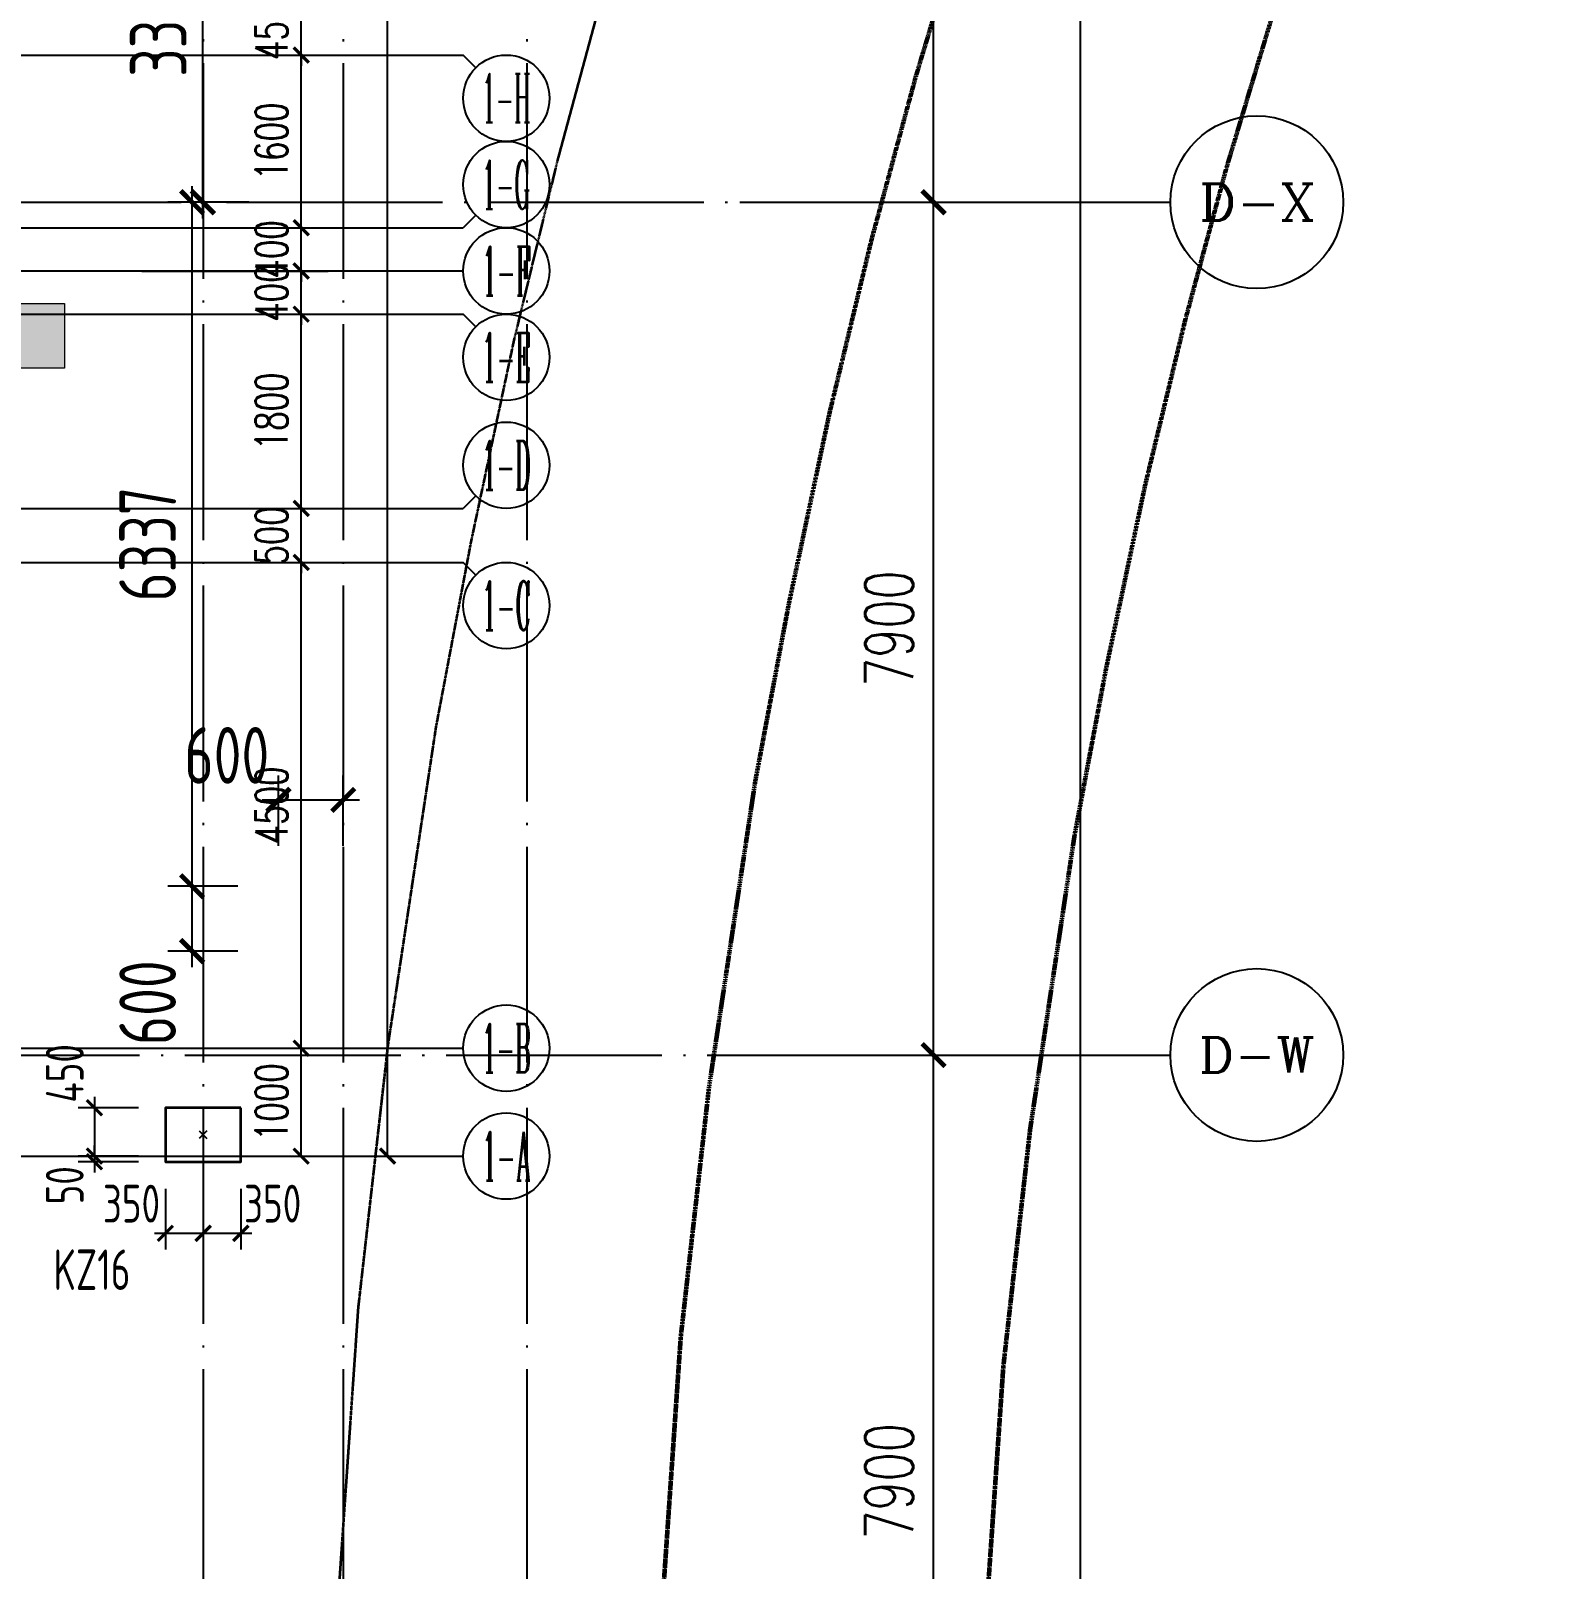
# Model space of a CAD drawing. Header units: millimetres. Extents: x 1089227 to 13101469, y 618865 to 10240562.
# Drawn here: x 1892839 to 1907056, y 4917148 to 4931400 of the extents above; entities that cross this region are included whole.
import ezdxf
from ezdxf.enums import TextEntityAlignment as Align

# ---------------------------------------------------------------- set-up
doc = ezdxf.new("R2010")
doc.units = ezdxf.units.MM
doc.header["$LTSCALE"] = 1000
doc.header["$PDMODE"] = 3
doc.header["$PDSIZE"] = 200
for name, pattern in [('A09-G-CTRL-用地红线+建筑退线_设计区$0$A02-G-MAIN-用地红线+退线_设计区$0$Redline1', [20, 10, -2, 2, -2, 2, -2]), ('A09-G-CTRL-用地红线+建筑退线_设计区$0$Controlline1', [12.8, 8, -1.6, 1.6, -1.6]), ('DOTE', [2.42, 2, -0.2, 0.02, -0.2])]:
    doc.linetypes.add(name, pattern=pattern)
doc.layers.get('0').update_dxf_attribs({"linetype": 'CONTINUOUS'})
doc.layers.get('Defpoints').update_dxf_attribs({"linetype": 'CONTINUOUS'})
for name, color, linetype, lineweight in [('A09-G-CTRL-用地红线+建筑退线_设计区$0$Z-REDL(用地红线)', 10, 'CONTINUOUS', 60), ('A09-G-CTRL-用地红线+建筑退线_设计区$0$Z-REDL-CTRL(建筑控制线)', 40, 'CONTINUOUS', 35), ('S-COLU', 30, 'CONTINUOUS', 0), ('S-WALL', 31, 'CONTINUOUS', 0)]:
    doc.layers.add(name, color=color, linetype=linetype, lineweight=lineweight)
for name, color, linetype in [('AXIS', 3, 'CONTINUOUS'), ('AXIS_TEXT', 7, 'CONTINUOUS'), ('C-H', 8, 'CONTINUOUS'), ('COLU_DIM', 3, 'CONTINUOUS'), ('COLU_NUM', 7, 'CONTINUOUS'), ('DOTE', 1, 'DOTE'), ('LWK-轴线-编号', 7, 'CONTINUOUS'), ('PUB_DIM', 3, 'CONTINUOUS'), ('单形心', 4, 'CONTINUOUS')]:
    doc.layers.add(name, color=color, linetype=linetype)
doc.styles.add('_TCH_AXIS', font='COMPLEX', dxfattribs={"bigfont": 'AllInOneBig.shx'})
doc.styles.add('_TCH_DIM_T3', font='SIMPLEX', dxfattribs={"width": 0.705882, "bigfont": 'AllInOneBig.shx'})
doc.styles.add('COMPLEX', font='COMPLEX', dxfattribs={"bigfont": 'AllInOneBig.shx'})
doc.styles.add('TSSD_Dimension', font='tssdeng.shx', dxfattribs={"width": 0.75, "bigfont": 'Hztxt.shx'})
doc.styles.add('TSSD_Label', font='Tssdeng.shx', dxfattribs={"width": 0.7, "bigfont": 'hztxt.shx'})
doc.dimstyles.new('_TCH_ARCH&&100', dxfattribs={"dimtxt": 297.5, "dimasz": 100, "dimexe": 250, "dimexo": 300, "dimgap": 126.25, "dimtad": 1, "dimdec": 0, "dimzin": 0, "dimdsep": 46, "dimtxsty": '_TCH_DIM_T3', "dimblk": 'ARCHTICK', "dimcen": 0.09, "dimclrt": 7, "dimazin": 2, "dimtfac": 1, "dimtdec": 0, "dimtix": 1, "dimtmove": 2, "dimatfit": 3, "dimfxl": 0, "dimtolj": 1, "dimtzin": 0, "dimarcsym": 0})
doc.dimstyles.new('_TCH_ARCH&&150', dxfattribs={"dimtxt": 446.25, "dimasz": 150, "dimexe": 375, "dimexo": 450, "dimgap": 189.375, "dimtad": 1, "dimdec": 0, "dimzin": 0, "dimdsep": 46, "dimtxsty": '_TCH_DIM_T3', "dimblk": 'ARCHTICK', "dimcen": 0.09, "dimclrt": 7, "dimazin": 2, "dimtfac": 1, "dimtdec": 0, "dimtix": 1, "dimtmove": 2, "dimatfit": 3, "dimfxl": 0, "dimtolj": 1, "dimtzin": 0, "dimarcsym": 0})
doc.dimstyles.new('TSSD_100_100', dxfattribs={"dimtxt": 350, "dimasz": 100, "dimexe": 150, "dimexo": 250, "dimgap": 100, "dimtad": 1, "dimdec": 0, "dimzin": 0, "dimdsep": 46, "dimtxsty": 'TSSD_Dimension', "dimblk": 'ARCHTICK', "dimblk1": 'ARCHTICK', "dimblk2": 'ARCHTICK', "dimcen": 0, "dimdle": 100, "dimclrt": 7, "dimadec": 0, "dimazin": 0, "dimtfac": 1, "dimtdec": 0, "dimtix": 1, "dimtmove": 2, "dimatfit": 3, "dimfxl": 0, "dimtolj": 1, "dimtzin": 0, "dimarcsym": 0})
doc.dimstyles.new('TSSD_150_150', dxfattribs={"dimtxt": 525, "dimasz": 150, "dimexe": 225, "dimexo": 375, "dimgap": 150, "dimtad": 1, "dimdec": 0, "dimzin": 0, "dimdsep": 46, "dimtxsty": 'TSSD_Dimension', "dimblk": 'ARCHTICK', "dimblk1": 'ARCHTICK', "dimblk2": 'ARCHTICK', "dimcen": 0, "dimdle": 150, "dimclrt": 7, "dimadec": 0, "dimazin": 0, "dimtfac": 1, "dimtdec": 0, "dimtix": 1, "dimtmove": 2, "dimatfit": 3, "dimfxl": 0, "dimtolj": 1, "dimtzin": 0, "dimarcsym": 0})

# ---------------------------------------------------------------- blocks, each defined once
blk = doc.blocks.new('0323最综用地红线')
at = {"layer": 'A09-G-CTRL-用地红线+建筑退线_设计区$0$Z-REDL(用地红线)', "color": 1, "linetype": 'A09-G-CTRL-用地红线+建筑退线_设计区$0$A02-G-MAIN-用地红线+退线_设计区$0$Redline1', "ltscale": 0.0005}
for points in [[(8341278, 3653371), (8340462, 3651462), (8340004, 3650329), (8339215, 3648197), (8338482, 3645999), (8338065, 3644619), (8337678, 3643190), (8337310, 3641674), (8336945, 3639961), (8336653, 3638416), (8336242, 3635695), (8335994, 3633500), (8335758, 3630075), (8335733, 3627948), (8335761, 3625910), (8335913, 3623090), (8336084, 3621295), (8336291, 3619275), (8336618, 3616287)], [(8352118, 3682597), (8339196, 3655957), (8338547, 3654614), (8337692, 3652614), (8337206, 3651412), (8336385, 3649193), (8335622, 3646907), (8335181, 3645444), (8334772, 3643936), (8334385, 3642340), (8334004, 3640553), (8333695, 3638919), (8333267, 3636087), (8333005, 3633771), (8332759, 3630196), (8332733, 3627945), (8332762, 3625809), (8332921, 3622867), (8333098, 3621000), (8333308, 3618959), (8333635, 3615966)]]:
    blk.add_lwpolyline(points, dxfattribs=at)
at = {"layer": 'A09-G-CTRL-用地红线+建筑退线_设计区$0$Z-REDL-CTRL(建筑控制线)', "linetype": 'A09-G-CTRL-用地红线+建筑退线_设计区$0$Controlline1', "ltscale": 0.0005, "flags": 128}
blk.add_lwpolyline([(8299567, 3686108), (8326626, 3675265), (8336400, 3687495), (8338983, 3690878), (8341712, 3688883), (8341724, 3688834), (8348492, 3681996), (8336495, 3657264), (8335815, 3655857), (8334921, 3653765), (8334408, 3652495), (8333554, 3650188), (8332762, 3647815), (8332296, 3646270), (8331866, 3644682), (8331460, 3643007), (8331063, 3641145), (8330737, 3639422), (8330293, 3636480), (8330017, 3634043), (8329761, 3630317), (8329732, 3627942), (8329763, 3625708), (8329928, 3622644), (8330113, 3620704), (8330325, 3618642), (8330653, 3615645), (8331572, 3606971), (8333151, 3600656), (8334420, 3595620), (8335099, 3592902), (8332162, 3588340), (8329462, 3587873), (8325135, 3587049), (8322510, 3586515), (8319525, 3585891), (8317926, 3585544), (8316578, 3585249), (8315535, 3585011), (8313300, 3584499), (8310791, 3583894), (8309251, 3583537), (8305740, 3582637), (8303918, 3582156), (8302104, 3581668), (8299703, 3581012), (8297227, 3580315), (8295056, 3579682), (8292998, 3579074), (8290643, 3578358), (8288572, 3577710), (8287591, 3577398), (8286161, 3576940), (8284503, 3576401), (8282624, 3575767), (8281086, 3575247), (8278146, 3574222), (8273894, 3572680), (8272471, 3572149), (8271089, 3571640), (8267888, 3570407), (8264331, 3569000), (8260702, 3567515), (8258549, 3566609), (8254947, 3565066), (8252185, 3563832), (8250834, 3563232), (8249176, 3562470), (8247994, 3561930), (8245505, 3560754), (8242980, 3559544), (8239801, 3558013), (8237959, 3557076), (8235838, 3555996), (8233384, 3554698), (8228450, 3552051), (8226178, 3550787), (8222141, 3548504), (8215629, 3544667), (8213710, 3543497), (8193657, 3531175), (8180322, 3522990), (8166408, 3514440), (8156991, 3508658), (8151138, 3505062), (8142685, 3507267), (8121171, 3545747), (8120724, 3546549), (8120233, 3547383), (8119272, 3548967), (8118108, 3550752), (8117067, 3552244), (8115806, 3553970), (8115672, 3554140), (8146431, 3575790), (8162146, 3587599), (8162295, 3588125), (8199863, 3615253), (8204215, 3618404), (8231584, 3638167), (8260590, 3655826), (8295376, 3680010)], close=True, dxfattribs=at)
blk = doc.blocks.new('_ArchTick')
at = {"color": 0, "linetype": 'ByBlock', "const_width": 0.3}
blk.add_lwpolyline([(-0.707, -0.707), (0.707, 0.707)], dxfattribs=at)
blk = doc.blocks.new('*D294')
at = {"layer": 'AXIS', "color": 0, "lineweight": -2, "transparency": 16777216}
for p, q in [((-7567, 132263), (-5041, 132263)), ((-5291, 95763), (-5291, 132263)), ((-7567, 95763), (-5041, 95763))]:
    blk.add_line(p, q, dxfattribs=at)
at = {"layer": 'Defpoints', "color": 0, "transparency": 16777216}
for p in [(-7867, 132263), (-5291, 132263), (-7867, 95763)]:
    blk.add_point(p, dxfattribs=at)
at = {"layer": 'AXIS', "color": 0, "lineweight": -2, "transparency": 16777216, "xscale": 100, "yscale": 100, "zscale": 100}
for p, rotation in [((-5291, 132263), 90), ((-5291, 95763), 270)]:
    blk.add_blockref('_ArchTick', p, dxfattribs=dict(at, rotation=rotation))
at = {"layer": 'AXIS', "color": 7, "transparency": 16777216, "insert": (-5566, 114013), "char_height": 297.5, "attachment_point": 5, "rotation": 90, "style": '_TCH_DIM_T3'}
blk.add_mtext('\\A1;36500', dxfattribs=at)
blk = doc.blocks.new('*D295')
at = {"layer": 'AXIS', "color": 0, "lineweight": -2, "transparency": 16777216}
for p, q in [((-7567, 96763), (-5841, 96763)), ((-6091, 95763), (-6091, 96763)), ((-7567, 95763), (-5841, 95763))]:
    blk.add_line(p, q, dxfattribs=at)
at = {"layer": 'Defpoints', "color": 0, "transparency": 16777216}
for p in [(-7867, 96763), (-6091, 96763), (-7867, 95763)]:
    blk.add_point(p, dxfattribs=at)
at = {"layer": 'AXIS', "color": 0, "lineweight": -2, "transparency": 16777216, "xscale": 100, "yscale": 100, "zscale": 100}
for p, rotation in [((-6091, 96763), 90), ((-6091, 95763), 270)]:
    blk.add_blockref('_ArchTick', p, dxfattribs=dict(at, rotation=rotation))
at = {"layer": 'AXIS', "color": 7, "transparency": 16777216, "insert": (-6366, 96263), "char_height": 297.5, "attachment_point": 5, "rotation": 90, "style": '_TCH_DIM_T3'}
blk.add_mtext('\\A1;1000', dxfattribs=at)
blk = doc.blocks.new('*D296')
at = {"layer": 'AXIS', "color": 0, "lineweight": -2, "transparency": 16777216}
for p, q in [((-7567, 101263), (-5841, 101263)), ((-6091, 96763), (-6091, 101263)), ((-7567, 96763), (-5841, 96763))]:
    blk.add_line(p, q, dxfattribs=at)
at = {"layer": 'Defpoints', "color": 0, "transparency": 16777216}
for p in [(-7867, 101263), (-6091, 101263), (-7867, 96763)]:
    blk.add_point(p, dxfattribs=at)
at = {"layer": 'AXIS', "color": 0, "lineweight": -2, "transparency": 16777216, "xscale": 100, "yscale": 100, "zscale": 100}
for p, rotation in [((-6091, 101263), 90), ((-6091, 96763), 270)]:
    blk.add_blockref('_ArchTick', p, dxfattribs=dict(at, rotation=rotation))
at = {"layer": 'AXIS', "color": 7, "transparency": 16777216, "insert": (-6366, 99013), "char_height": 297.5, "attachment_point": 5, "rotation": 90, "style": '_TCH_DIM_T3'}
blk.add_mtext('\\A1;4500', dxfattribs=at)
blk = doc.blocks.new('*D297')
at = {"layer": 'AXIS', "color": 0, "lineweight": -2, "transparency": 16777216}
for p, q in [((-7567, 101763), (-5841, 101763)), ((-6091, 101763), (-6091, 101863)), ((-6091, 101263), (-6091, 101763)), ((-7567, 101263), (-5841, 101263)), ((-6091, 101263), (-6091, 101163))]:
    blk.add_line(p, q, dxfattribs=at)
at = {"layer": 'Defpoints', "color": 0, "transparency": 16777216}
for p in [(-7867, 101763), (-6091, 101763), (-7867, 101263)]:
    blk.add_point(p, dxfattribs=at)
at = {"layer": 'AXIS', "color": 0, "lineweight": -2, "transparency": 16777216, "xscale": 100, "yscale": 100, "zscale": 100}
for p, rotation in [((-6091, 101763), 270), ((-6091, 101263), 90)]:
    blk.add_blockref('_ArchTick', p, dxfattribs=dict(at, rotation=rotation))
at = {"layer": 'AXIS', "color": 7, "transparency": 16777216, "insert": (-6366, 101513), "char_height": 297.5, "attachment_point": 5, "rotation": 90, "style": '_TCH_DIM_T3'}
blk.add_mtext('\\A1;500', dxfattribs=at)
blk = doc.blocks.new('*D298')
at = {"layer": 'AXIS', "color": 0, "lineweight": -2, "transparency": 16777216}
for p, q in [((-7567, 103563), (-5841, 103563)), ((-6091, 101763), (-6091, 103563)), ((-7567, 101763), (-5841, 101763))]:
    blk.add_line(p, q, dxfattribs=at)
at = {"layer": 'Defpoints', "color": 0, "transparency": 16777216}
for p in [(-7867, 103563), (-6091, 103563), (-7867, 101763)]:
    blk.add_point(p, dxfattribs=at)
at = {"layer": 'AXIS', "color": 0, "lineweight": -2, "transparency": 16777216, "xscale": 100, "yscale": 100, "zscale": 100}
for p, rotation in [((-6091, 103563), 90), ((-6091, 101763), 270)]:
    blk.add_blockref('_ArchTick', p, dxfattribs=dict(at, rotation=rotation))
at = {"layer": 'AXIS', "color": 7, "transparency": 16777216, "insert": (-6366, 102663), "char_height": 297.5, "attachment_point": 5, "rotation": 90, "style": '_TCH_DIM_T3'}
blk.add_mtext('\\A1;1800', dxfattribs=at)
blk = doc.blocks.new('*D299')
at = {"layer": 'AXIS', "color": 0, "lineweight": -2, "transparency": 16777216}
for p, q in [((-6091, 103963), (-6091, 104063)), ((-7567, 103963), (-5841, 103963)), ((-6091, 103563), (-6091, 103963)), ((-7567, 103563), (-5841, 103563)), ((-6091, 103563), (-6091, 103463))]:
    blk.add_line(p, q, dxfattribs=at)
at = {"layer": 'Defpoints', "color": 0, "transparency": 16777216}
for p in [(-7867, 103963), (-6091, 103963), (-7867, 103563)]:
    blk.add_point(p, dxfattribs=at)
at = {"layer": 'AXIS', "color": 0, "lineweight": -2, "transparency": 16777216, "xscale": 100, "yscale": 100, "zscale": 100}
for p, rotation in [((-6091, 103963), 270), ((-6091, 103563), 90)]:
    blk.add_blockref('_ArchTick', p, dxfattribs=dict(at, rotation=rotation))
at = {"layer": 'AXIS', "color": 7, "transparency": 16777216, "insert": (-6366, 103763), "char_height": 297.5, "attachment_point": 5, "rotation": 90, "style": '_TCH_DIM_T3'}
blk.add_mtext('\\A1;400', dxfattribs=at)
blk = doc.blocks.new('*D300')
at = {"layer": 'AXIS', "color": 0, "lineweight": -2, "transparency": 16777216}
for p, q in [((-7567, 104363), (-5841, 104363)), ((-6091, 104363), (-6091, 104463)), ((-6091, 103963), (-6091, 104363)), ((-7567, 103963), (-5841, 103963)), ((-6091, 103963), (-6091, 103863))]:
    blk.add_line(p, q, dxfattribs=at)
at = {"layer": 'Defpoints', "color": 0, "transparency": 16777216}
for p in [(-7867, 104363), (-6091, 104363), (-7867, 103963)]:
    blk.add_point(p, dxfattribs=at)
at = {"layer": 'AXIS', "color": 0, "lineweight": -2, "transparency": 16777216, "xscale": 100, "yscale": 100, "zscale": 100}
for p, rotation in [((-6091, 104363), 270), ((-6091, 103963), 90)]:
    blk.add_blockref('_ArchTick', p, dxfattribs=dict(at, rotation=rotation))
at = {"layer": 'AXIS', "color": 7, "transparency": 16777216, "insert": (-6366, 104163), "char_height": 297.5, "attachment_point": 5, "rotation": 90, "style": '_TCH_DIM_T3'}
blk.add_mtext('\\A1;400', dxfattribs=at)
blk = doc.blocks.new('*D301')
at = {"layer": 'AXIS', "color": 0, "lineweight": -2, "transparency": 16777216}
for p, q in [((-7567, 105963), (-5841, 105963)), ((-6091, 104363), (-6091, 105963)), ((-7567, 104363), (-5841, 104363))]:
    blk.add_line(p, q, dxfattribs=at)
at = {"layer": 'Defpoints', "color": 0, "transparency": 16777216}
for p in [(-7867, 105963), (-6091, 105963), (-7867, 104363)]:
    blk.add_point(p, dxfattribs=at)
at = {"layer": 'AXIS', "color": 0, "lineweight": -2, "transparency": 16777216, "xscale": 100, "yscale": 100, "zscale": 100}
for p, rotation in [((-6091, 105963), 90), ((-6091, 104363), 270)]:
    blk.add_blockref('_ArchTick', p, dxfattribs=dict(at, rotation=rotation))
at = {"layer": 'AXIS', "color": 7, "transparency": 16777216, "insert": (-6366, 105163), "char_height": 297.5, "attachment_point": 5, "rotation": 90, "style": '_TCH_DIM_T3'}
blk.add_mtext('\\A1;1600', dxfattribs=at)
blk = doc.blocks.new('*D302')
at = {"layer": 'AXIS', "color": 0, "lineweight": -2, "transparency": 16777216}
for p, q in [((-6091, 106413), (-6091, 106513)), ((-7567, 106413), (-5841, 106413)), ((-6091, 105963), (-6091, 106413)), ((-7567, 105963), (-5841, 105963)), ((-6091, 105963), (-6091, 105863))]:
    blk.add_line(p, q, dxfattribs=at)
at = {"layer": 'Defpoints', "color": 0, "transparency": 16777216}
for p in [(-7867, 106413), (-6091, 106413), (-7867, 105963)]:
    blk.add_point(p, dxfattribs=at)
at = {"layer": 'AXIS', "color": 0, "lineweight": -2, "transparency": 16777216, "xscale": 100, "yscale": 100, "zscale": 100}
for p, rotation in [((-6091, 106413), 270), ((-6091, 105963), 90)]:
    blk.add_blockref('_ArchTick', p, dxfattribs=dict(at, rotation=rotation))
at = {"layer": 'AXIS', "color": 7, "transparency": 16777216, "insert": (-6366, 106188), "char_height": 297.5, "attachment_point": 5, "rotation": 90, "style": '_TCH_DIM_T3'}
blk.add_mtext('\\A1;450', dxfattribs=at)
blk = doc.blocks.new('_AXISO')
blk.add_circle((0, 0), 0.5)
at = {"layer": 'AXIS_TEXT', "style": 'COMPLEX', "width": 1.041667}
blk.add_attdef('A', text='', height=0.56, dxfattribs=at).set_placement((-0.25, -0.28), (0.25, -0.28), align=Align.FIT)
blk = doc.blocks.new('*D527')
at = {"layer": 'Defpoints', "color": 0, "transparency": 16777216}
for p in [(-408, 96700), (-232, 96700), (-408, 88800)]:
    blk.add_point(p, dxfattribs=at)
at = {"layer": 'PUB_DIM', "color": 0, "lineweight": -2, "transparency": 16777216}
for p, q in [((-232, 88800), (-232, 96700)), ((42, 96700), (143, 96700)), ((42, 88800), (143, 88800))]:
    blk.add_line(p, q, dxfattribs=at)
at = {"layer": 'PUB_DIM', "color": 0, "lineweight": -2, "transparency": 16777216, "xscale": 150, "yscale": 150, "zscale": 150}
for p, rotation in [((-232, 96700), 90), ((-232, 88800), 270)]:
    blk.add_blockref('_ArchTick', p, dxfattribs=dict(at, rotation=rotation))
at = {"layer": 'PUB_DIM', "color": 7, "transparency": 16777216, "insert": (-644, 92750), "char_height": 446.2, "attachment_point": 5, "rotation": 90, "style": '_TCH_DIM_T3'}
blk.add_mtext('\\A1;7900', dxfattribs=at)
blk = doc.blocks.new('*D528')
at = {"layer": 'Defpoints', "color": 0, "transparency": 16777216}
for p in [(-408, 104600), (-232, 104600), (-408, 96700)]:
    blk.add_point(p, dxfattribs=at)
at = {"layer": 'PUB_DIM', "color": 0, "lineweight": -2, "transparency": 16777216}
for p, q in [((-232, 96700), (-232, 104600)), ((42, 104600), (143, 104600)), ((42, 96700), (143, 96700))]:
    blk.add_line(p, q, dxfattribs=at)
at = {"layer": 'PUB_DIM', "color": 0, "lineweight": -2, "transparency": 16777216, "xscale": 150, "yscale": 150, "zscale": 150}
for p, rotation in [((-232, 104600), 90), ((-232, 96700), 270)]:
    blk.add_blockref('_ArchTick', p, dxfattribs=dict(at, rotation=rotation))
at = {"layer": 'PUB_DIM', "color": 7, "transparency": 16777216, "insert": (-644, 100650), "char_height": 446.2, "attachment_point": 5, "rotation": 90, "style": '_TCH_DIM_T3'}
blk.add_mtext('\\A1;7900', dxfattribs=at)
blk = doc.blocks.new('*D529')
at = {"layer": 'Defpoints', "color": 0, "transparency": 16777216}
for p in [(-408, 112500), (-232, 112500), (-408, 104600)]:
    blk.add_point(p, dxfattribs=at)
at = {"layer": 'PUB_DIM', "color": 0, "lineweight": -2, "transparency": 16777216}
for p, q in [((-232, 104600), (-232, 112500)), ((42, 112500), (143, 112500)), ((42, 104600), (143, 104600))]:
    blk.add_line(p, q, dxfattribs=at)
at = {"layer": 'PUB_DIM', "color": 0, "lineweight": -2, "transparency": 16777216, "xscale": 150, "yscale": 150, "zscale": 150}
for p, rotation in [((-232, 112500), 90), ((-232, 104600), 270)]:
    blk.add_blockref('_ArchTick', p, dxfattribs=dict(at, rotation=rotation))
at = {"layer": 'PUB_DIM', "color": 7, "transparency": 16777216, "insert": (-644, 108550), "char_height": 446.2, "attachment_point": 5, "rotation": 90, "style": '_TCH_DIM_T3'}
blk.add_mtext('\\A1;7900', dxfattribs=at)
blk = doc.blocks.new('*D398')
at = {"layer": 'Defpoints', "color": 0, "transparency": 16777216}
for p in [(-2027, 112500), (1129, 112500), (-2027, 65100)]:
    blk.add_point(p, dxfattribs=at)
at = {"layer": 'PUB_DIM', "color": 0, "lineweight": -2, "transparency": 16777216}
for p, q in [((-1577, 112500), (1504, 112500)), ((1129, 65100), (1129, 112500)), ((-1577, 65100), (1504, 65100))]:
    blk.add_line(p, q, dxfattribs=at)
at = {"layer": 'PUB_DIM', "color": 0, "lineweight": -2, "transparency": 16777216, "xscale": 150, "yscale": 150, "zscale": 150}
for p, rotation in [((1129, 112500), 90), ((1129, 65100), 270)]:
    blk.add_blockref('_ArchTick', p, dxfattribs=dict(at, rotation=rotation))
at = {"layer": 'PUB_DIM', "color": 7, "transparency": 16777216, "insert": (717, 88800), "char_height": 446.2, "attachment_point": 5, "rotation": 90, "style": '_TCH_DIM_T3'}
blk.add_mtext('\\A1;47400', dxfattribs=at)
blk = doc.blocks.new('QZ-TL-0808')
at = {"layer": 'C-H'}
blk.add_hatch(color=256, dxfattribs=at).paths.add_polyline_path([(29200, 6200), (29200, 5900), (28650, 5900), (28650, 7900), (31650, 7900), (31650, 7300), (31050, 7300), (31050, 7600), (29050, 7600), (29050, 7500), (28950, 7500), (28950, 6200)])
at = {"layer": 'S-WALL'}
blk.add_lwpolyline([(29200, 6200), (29200, 5900), (28650, 5900), (28650, 7900), (31650, 7900), (31650, 7300), (31050, 7300), (31050, 7600), (29050, 7600), (29050, 7500), (28950, 7500), (28950, 6200), (29200, 6200)], dxfattribs=at)
blk = doc.blocks.new('BANWANG_XINGXIN')
at = {"color": 0}
for points in [[(0.71, 0.71), (-0.71, -0.71)], [(-0.71, 0.71), (0.71, -0.71)]]:
    blk.add_lwpolyline(points, dxfattribs=at)
blk = doc.blocks.new('*D1427')
at = {"layer": 'COLU_DIM', "color": 0, "lineweight": -2, "transparency": 16777216}
for p, q in [((1894434, 4929662), (1894434, 4933277)), ((1894859, 4933127), (1894209, 4933127)), ((1894859, 4929812), (1894209, 4929812))]:
    blk.add_line(p, q, dxfattribs=at)
at = {"layer": 'Defpoints', "color": 0, "transparency": 16777216}
for p in [(1894434, 4933127), (1895234, 4933127), (1895234, 4929812)]:
    blk.add_point(p, dxfattribs=at)
at = {"layer": 'COLU_DIM', "color": 0, "lineweight": -2, "transparency": 16777216, "xscale": 150, "yscale": 150, "zscale": 150}
for p, rotation in [((1894434, 4933127), 90), ((1894434, 4929812), 270)]:
    blk.add_blockref('_ArchTick', p, dxfattribs=dict(at, rotation=rotation))
at = {"layer": 'COLU_DIM', "color": 7, "transparency": 16777216, "insert": (1894021, 4931469), "char_height": 525, "attachment_point": 5, "rotation": 90, "style": 'TSSD_Dimension'}
blk.add_mtext('\\A1;3315', dxfattribs=at)
blk = doc.blocks.new('*D1435')
at = {"layer": 'COLU_DIM', "color": 0, "lineweight": -2, "transparency": 16777216}
for p, q in [((1894334, 4922725), (1894334, 4923625)), ((1894759, 4923475), (1894109, 4923475)), ((1894759, 4922875), (1894109, 4922875))]:
    blk.add_line(p, q, dxfattribs=at)
at = {"layer": 'Defpoints', "color": 0, "transparency": 16777216}
for p in [(1894334, 4923475), (1895134, 4923475), (1895134, 4922875)]:
    blk.add_point(p, dxfattribs=at)
at = {"layer": 'COLU_DIM', "color": 0, "lineweight": -2, "transparency": 16777216, "xscale": 150, "yscale": 150, "zscale": 150}
for p, rotation in [((1894334, 4923475), 90), ((1894334, 4922875), 270)]:
    blk.add_blockref('_ArchTick', p, dxfattribs=dict(at, rotation=rotation))
at = {"layer": 'COLU_DIM', "color": 7, "transparency": 16777216, "insert": (1893922, 4922396), "char_height": 525, "attachment_point": 5, "rotation": 90, "style": 'TSSD_Dimension'}
blk.add_mtext('\\A1;600', dxfattribs=at)
blk = doc.blocks.new('*D1436')
at = {"layer": 'COLU_DIM', "color": 0, "lineweight": -2, "transparency": 16777216}
for p, q in [((1894334, 4923325), (1894334, 4929962)), ((1894759, 4929812), (1894109, 4929812)), ((1894759, 4923475), (1894109, 4923475))]:
    blk.add_line(p, q, dxfattribs=at)
at = {"layer": 'Defpoints', "color": 0, "transparency": 16777216}
for p in [(1894334, 4929812), (1895134, 4929812), (1895134, 4923475)]:
    blk.add_point(p, dxfattribs=at)
at = {"layer": 'COLU_DIM', "color": 0, "lineweight": -2, "transparency": 16777216, "xscale": 150, "yscale": 150, "zscale": 150}
for p, rotation in [((1894334, 4929812), 90), ((1894334, 4923475), 270)]:
    blk.add_blockref('_ArchTick', p, dxfattribs=dict(at, rotation=rotation))
at = {"layer": 'COLU_DIM', "color": 7, "transparency": 16777216, "insert": (1893922, 4926644), "char_height": 525, "attachment_point": 5, "rotation": 90, "style": 'TSSD_Dimension'}
blk.add_mtext('\\A1;6337', dxfattribs=at)
blk = doc.blocks.new('*D1437')
at = {"layer": 'COLU_DIM', "color": 0, "lineweight": -2, "transparency": 16777216}
for p, q in [((1895134, 4923850), (1895134, 4924500)), ((1895734, 4923850), (1895734, 4924500)), ((1894984, 4924275), (1895884, 4924275))]:
    blk.add_line(p, q, dxfattribs=at)
at = {"layer": 'Defpoints', "color": 0, "transparency": 16777216}
for p in [(1895734, 4924275), (1895134, 4923475), (1895734, 4923475)]:
    blk.add_point(p, dxfattribs=at)
at = {"layer": 'COLU_DIM', "color": 0, "lineweight": -2, "transparency": 16777216, "xscale": 150, "yscale": 150, "zscale": 150, "rotation": 180}
blk.add_blockref('_ArchTick', (1895134, 4924275), dxfattribs=at)
at = {"layer": 'COLU_DIM', "color": 0, "lineweight": -2, "transparency": 16777216, "xscale": 150, "yscale": 150, "zscale": 150}
blk.add_blockref('_ArchTick', (1895734, 4924275), dxfattribs=at)
at = {"layer": 'COLU_DIM', "color": 7, "transparency": 16777216, "insert": (1894655, 4924688), "char_height": 525, "attachment_point": 5, "style": 'TSSD_Dimension'}
blk.add_mtext('\\A1;600', dxfattribs=at)
blk = doc.blocks.new('*D2235')
at = {"layer": 'COLU_DIM', "color": 0, "lineweight": -2, "transparency": 16777216}
for p, q in [((1893836, 4920975), (1893279, 4920975)), ((1893429, 4920975), (1893429, 4921075)), ((1893429, 4920975), (1893429, 4920923)), ((1893836, 4920923), (1893279, 4920923)), ((1893429, 4920923), (1893429, 4920823))]:
    blk.add_line(p, q, dxfattribs=at)
at = {"layer": 'Defpoints', "color": 0, "transparency": 16777216}
for p in [(1894086, 4920975), (1893429, 4920923), (1894086, 4920923)]:
    blk.add_point(p, dxfattribs=at)
at = {"layer": 'COLU_DIM', "color": 0, "lineweight": -2, "transparency": 16777216, "xscale": 100, "yscale": 100, "zscale": 100}
for p, rotation in [((1893429, 4920975), 270), ((1893429, 4920923), 90)]:
    blk.add_blockref('_ArchTick', p, dxfattribs=dict(at, rotation=rotation))
at = {"layer": 'COLU_DIM', "color": 7, "transparency": 16777216, "insert": (1893154, 4920705), "char_height": 350, "attachment_point": 5, "rotation": 90, "style": 'TSSD_Dimension'}
blk.add_mtext('\\A1;50', dxfattribs=at)
blk = doc.blocks.new('*D2236')
at = {"layer": 'COLU_DIM', "color": 0, "lineweight": -2, "transparency": 16777216}
for p, q in [((1893429, 4921523), (1893429, 4920875)), ((1893836, 4921423), (1893279, 4921423)), ((1893836, 4920975), (1893279, 4920975))]:
    blk.add_line(p, q, dxfattribs=at)
at = {"layer": 'Defpoints', "color": 0, "transparency": 16777216}
for p in [(1894086, 4921423), (1893429, 4920975), (1894086, 4920975)]:
    blk.add_point(p, dxfattribs=at)
at = {"layer": 'COLU_DIM', "color": 0, "lineweight": -2, "transparency": 16777216, "xscale": 100, "yscale": 100, "zscale": 100}
for p, rotation in [((1893429, 4921423), 90), ((1893429, 4920975), 270)]:
    blk.add_blockref('_ArchTick', p, dxfattribs=dict(at, rotation=rotation))
at = {"layer": 'COLU_DIM', "color": 7, "transparency": 16777216, "insert": (1893154, 4921742), "char_height": 350, "attachment_point": 5, "rotation": 90, "style": 'TSSD_Dimension'}
blk.add_mtext('\\A1;450', dxfattribs=at)
blk = doc.blocks.new('*D2237')
at = {"layer": 'COLU_DIM', "color": 0, "lineweight": -2, "transparency": 16777216}
for p, q in [((1894436, 4920673), (1894436, 4920110)), ((1894786, 4920673), (1894786, 4920110)), ((1894336, 4920260), (1894886, 4920260))]:
    blk.add_line(p, q, dxfattribs=at)
at = {"layer": 'Defpoints', "color": 0, "transparency": 16777216}
for p in [(1894436, 4920923), (1894786, 4920923), (1894786, 4920260)]:
    blk.add_point(p, dxfattribs=at)
at = {"layer": 'COLU_DIM', "color": 0, "lineweight": -2, "transparency": 16777216, "xscale": 100, "yscale": 100, "zscale": 100, "rotation": 180}
blk.add_blockref('_ArchTick', (1894436, 4920260), dxfattribs=at)
at = {"layer": 'COLU_DIM', "color": 0, "lineweight": -2, "transparency": 16777216, "xscale": 100, "yscale": 100, "zscale": 100}
blk.add_blockref('_ArchTick', (1894786, 4920260), dxfattribs=at)
at = {"layer": 'COLU_DIM', "color": 7, "transparency": 16777216, "insert": (1895080, 4920535), "char_height": 350, "attachment_point": 5, "style": 'TSSD_Dimension'}
blk.add_mtext('\\A1;350', dxfattribs=at)
blk = doc.blocks.new('*D2238')
at = {"layer": 'COLU_DIM', "color": 0, "lineweight": -2, "transparency": 16777216}
for p, q in [((1894086, 4920673), (1894086, 4920110)), ((1894436, 4920673), (1894436, 4920110)), ((1893986, 4920260), (1894536, 4920260))]:
    blk.add_line(p, q, dxfattribs=at)
at = {"layer": 'Defpoints', "color": 0, "transparency": 16777216}
for p in [(1894086, 4920923), (1894436, 4920923), (1894436, 4920260)]:
    blk.add_point(p, dxfattribs=at)
at = {"layer": 'COLU_DIM', "color": 0, "lineweight": -2, "transparency": 16777216, "xscale": 100, "yscale": 100, "zscale": 100, "rotation": 180}
blk.add_blockref('_ArchTick', (1894086, 4920260), dxfattribs=at)
at = {"layer": 'COLU_DIM', "color": 0, "lineweight": -2, "transparency": 16777216, "xscale": 100, "yscale": 100, "zscale": 100}
blk.add_blockref('_ArchTick', (1894436, 4920260), dxfattribs=at)
at = {"layer": 'COLU_DIM', "color": 7, "transparency": 16777216, "insert": (1893772, 4920535), "char_height": 350, "attachment_point": 5, "style": 'TSSD_Dimension'}
blk.add_mtext('\\A1;350', dxfattribs=at)
blk = doc.blocks.new('塔楼轴网260428')
at = {"layer": 'AXIS'}
for p, q in [((-7867.2, 105963.5), (-4590.7, 105963.5)), ((-4473.5, 105846.3), (-4590.7, 105963.5)), ((-4473.5, 104480.6), (-4590.7, 104363.5)), ((-7867.2, 104363.5), (-4590.7, 104363.5)), ((-7867.2, 103963.5), (-4590.7, 103963.5)), ((-7867.2, 103563.5), (-4590.7, 103563.5)), ((-4473.5, 103446.3), (-4590.7, 103563.5)), ((-7867.2, 101763.5), (-4590.7, 101763.5)), ((-4473.5, 101880.6), (-4590.7, 101763.5)), ((-7867.2, 101263.5), (-4590.7, 101263.5)), ((-4473.5, 101146.3), (-4590.7, 101263.5)), ((-7867.2, 96763.5), (-4590.7, 96763.5)), ((-7867.2, 95763.5), (-4590.7, 95763.5))]:
    blk.add_line(p, q, dxfattribs=at)
at = {"layer": 'DOTE', "color": 14}
for p, q in [((-41200.7, 105963.5), (-7867.2, 105963.5)), ((-41200.7, 104363.5), (-7867.2, 104363.5)), ((-41200.7, 103963.5), (-7867.2, 103963.5)), ((-41200.7, 103563.5), (-7867.2, 103563.5)), ((-41200.7, 101763.5), (-7867.2, 101763.5)), ((-41200.7, 101263.5), (-7867.2, 101263.5)), ((-41200.7, 96763.5), (-7867.2, 96763.5)), ((-41200.7, 95763.5), (-7867.2, 95763.5))]:
    blk.add_line(p, q, dxfattribs=at)
at = {"layer": 'AXIS'}
ref = blk.add_blockref('_AXISO', (-4190.7, 105563.5), dxfattribs=dict(at, xscale=800, yscale=800, zscale=800))
ref.add_attrib('A', '1-H', dxfattribs={"layer": 'AXIS_TEXT', "height": 452.55, "style": '_TCH_AXIS', "width": 0.344262}).set_placement((-4416.9, 105337.2), (-3964.4, 105337.2), align=Align.FIT)
ref = blk.add_blockref('_AXISO', (-4190.7, 104763.5), dxfattribs=dict(at, xscale=800, yscale=800, zscale=800))
ref.add_attrib('A', '1-G', dxfattribs={"layer": 'AXIS_TEXT', "height": 452.55, "style": '_TCH_AXIS', "width": 0.355932}).set_placement((-4416.9, 104537.2), (-3964.4, 104537.2), align=Align.FIT)
ref = blk.add_blockref('_AXISO', (-4190.7, 103963.5), dxfattribs=dict(at, xscale=800, yscale=800, zscale=800))
ref.add_attrib('A', '1-F', dxfattribs={"layer": 'AXIS_TEXT', "height": 452.55, "style": '_TCH_AXIS', "width": 0.368421}).set_placement((-4416.9, 103737.2), (-3964.4, 103737.2), align=Align.FIT)
ref = blk.add_blockref('_AXISO', (-4190.7, 103163.5), dxfattribs=dict(at, xscale=800, yscale=800, zscale=800))
ref.add_attrib('A', '1-E', dxfattribs={"layer": 'AXIS_TEXT', "height": 452.55, "style": '_TCH_AXIS', "width": 0.368421}).set_placement((-4416.9, 102937.2), (-3964.4, 102937.2), align=Align.FIT)
ref = blk.add_blockref('_AXISO', (-4190.7, 102163.5), dxfattribs=dict(at, xscale=800, yscale=800, zscale=800))
ref.add_attrib('A', '1-D', dxfattribs={"layer": 'AXIS_TEXT', "height": 452.55, "style": '_TCH_AXIS', "width": 0.362069}).set_placement((-4416.9, 101937.2), (-3964.4, 101937.2), align=Align.FIT)
ref = blk.add_blockref('_AXISO', (-4190.7, 100863.5), dxfattribs=dict(at, xscale=800, yscale=800, zscale=800))
ref.add_attrib('A', '1-C', dxfattribs={"layer": 'AXIS_TEXT', "height": 452.55, "style": '_TCH_AXIS', "width": 0.375}).set_placement((-4416.9, 100637.2), (-3964.4, 100637.2), align=Align.FIT)
ref = blk.add_blockref('_AXISO', (-4190.7, 96763.5), dxfattribs=dict(at, xscale=800, yscale=800, zscale=800))
ref.add_attrib('A', '1-B', dxfattribs={"layer": 'AXIS_TEXT', "height": 452.55, "style": '_TCH_AXIS', "width": 0.362069}).set_placement((-4416.9, 96537.2), (-3964.4, 96537.2), align=Align.FIT)
ref = blk.add_blockref('_AXISO', (-4190.7, 95763.5), dxfattribs=dict(at, xscale=800, yscale=800, zscale=800))
ref.add_attrib('A', '1-A', dxfattribs={"layer": 'AXIS_TEXT', "height": 452.55, "style": '_TCH_AXIS', "width": 0.355932}).set_placement((-4416.9, 95537.2), (-3964.4, 95537.2), align=Align.FIT)
for p1, p2, distance, picture, middle in [((-7867.2, 95763.5), (-7867.2, 132263.5), -2576.5, '*D294', (-5565.7, 114013.5)), ((-7867.2, 105963.5), (-7867.2, 106413.5), -1776.5, '*D302', (-6365.7, 106188.5)), ((-7867.2, 104363.5), (-7867.2, 105963.5), -1776.5, '*D301', (-6365.7, 105163.5)), ((-7867.2, 103963.5), (-7867.2, 104363.5), -1776.5, '*D300', (-6365.7, 104163.5)), ((-7867.2, 103563.5), (-7867.2, 103963.5), -1776.5, '*D299', (-6365.7, 103763.5)), ((-7867.2, 101763.5), (-7867.2, 103563.5), -1776.5, '*D298', (-6365.7, 102663.5)), ((-7867.2, 101263.5), (-7867.2, 101763.5), -1776.5, '*D297', (-6365.7, 101513.5)), ((-7867.2, 96763.5), (-7867.2, 101263.5), -1776.5, '*D296', (-6365.7, 99013.5)), ((-7867.2, 95763.5), (-7867.2, 96763.5), -1776.5, '*D295', (-6365.7, 96263.5))]:
    dim = blk.add_aligned_dim(p1=p1, p2=p2, distance=distance, dimstyle='_TCH_ARCH&&100', dxfattribs=at)
    dim.commit()
    dim.dimension.update_dxf_attribs({"geometry": picture, "text_midpoint": middle})
blk = doc.blocks.new('裙房轴网260428')
at = {"layer": 'AXIS'}
for p, q in [((-2027.3, 104600), (1119.9, 104600)), ((-2027.3, 104600), (1962.5, 104600)), ((-2027.3, 96700), (1119.9, 96700)), ((-2027.3, 96700), (1962.5, 96700))]:
    blk.add_line(p, q, dxfattribs=at)
at = {"layer": 'DOTE', "color": 16, "linetype": 'DOTE'}
for p, q in [((-7000, 137349.7), (-7000, 37155.2)), ((-5701, 137349.7), (-5701, 38193.2)), ((-4000, 137349.7), (-4000, 38193.2)), ((-64861.9, 104600), (-1866, 104600)), ((-72509.1, 96700), (-1866, 96700))]:
    blk.add_line(p, q, dxfattribs=at)
at = {"layer": 'AXIS'}
ref = blk.add_blockref('_AXISO', (2762.5, 104600), dxfattribs=dict(at, xscale=1600, yscale=1600, zscale=1600))
ref.add_attrib('A', 'D-X', dxfattribs={"layer": 'LWK-轴线-编号', "height": 339.59, "style": '_TCH_AXIS'}).set_placement((2228.8, 104430.2), (3296.1, 104430.2), align=Align.FIT)
ref = blk.add_blockref('_AXISO', (2762.5, 96700), dxfattribs=dict(at, xscale=1600, yscale=1600, zscale=1600))
ref.add_attrib('A', 'D-W', dxfattribs={"layer": 'LWK-轴线-编号', "height": 321.83, "style": '_TCH_AXIS'}).set_placement((2226.1, 96539.1), (3298.8, 96539.1), align=Align.FIT)
at = {"layer": 'PUB_DIM'}
for p1, p2, distance, picture, middle in [((-2027.3, 65100), (-2027.3, 112500), -3156.6, '*D398', (716.9, 88800)), ((-408.4, 104600), (-408.4, 112500), -176.7, '*D529', (-644.1, 108550)), ((-408.4, 96700), (-408.4, 104600), -176.7, '*D528', (-644.1, 100650)), ((-408.4, 88800), (-408.4, 96700), -176.7, '*D527', (-644.1, 92750))]:
    dim = blk.add_aligned_dim(p1=p1, p2=p2, distance=distance, dimstyle='_TCH_ARCH&&150', dxfattribs=at)
    dim.commit()
    dim.dimension.update_dxf_attribs({"geometry": picture, "text_midpoint": middle})
blk = doc.blocks.new('04地块地下轴网260428')
for name in ['裙房轴网260428', '塔楼轴网260428']:
    blk.add_blockref(name, (0, 0))

msp = doc.modelspace()

# ---------------------------------------------------------------- linework, layer by layer
at = {"layer": 'S-COLU', "lineweight": 35}
msp.add_lwpolyline([(1894786.34, 4921422.934), (1894086.34, 4921422.934), (1894086.34, 4920922.934), (1894786.34, 4920922.934)], close=True, dxfattribs=at)

# ---------------------------------------------------------------- block references
for name, p in [('0323最综用地红线', (-6434145.536, 1285525.343)), ('04地块地下轴网260428', (1901435.755, 4825211.796)), ('QZ-TL-0808', (1861503.026, 4920975.271))]:
    msp.add_blockref(name, p)
at = {"layer": '单形心', "xscale": 50, "yscale": 50, "zscale": 50}
msp.add_blockref('BANWANG_XINGXIN', (1894436.34, 4921172.934), dxfattribs=at)

# ---------------------------------------------------------------- texts
at = {"layer": 'COLU_NUM', "style": 'TSSD_Label', "width": 0.7}
msp.add_text('KZ16', height=375, dxfattribs=at).set_placement((1893050.187, 4919735.54))

# ---------------------------------------------------------------- dimensions: what is measured, and where the dimension line sits
at = {"layer": 'COLU_DIM', "color": 3}
for base, p1, p2, picture, middle in [((1894433.759, 4933126.796), (1895233.759, 4929811.796), (1895233.759, 4933126.796), '*D1427', (1894021.259, 4931469.296)), ((1894334.125, 4929811.796), (1895134.125, 4923475.287), (1895134.125, 4929811.796), '*D1436', (1893921.625, 4926643.542))]:
    dim = msp.add_linear_dim(base=base, p1=p1, p2=p2, angle=90, dimstyle='TSSD_150_150', dxfattribs=at)
    dim.commit()
    dim.dimension.update_dxf_attribs({"geometry": picture, "text_midpoint": middle})
dim = msp.add_linear_dim(base=(1895734.125, 4924275.287), p1=(1895134.125, 4923475.287), p2=(1895734.125, 4923475.287), dimstyle='TSSD_150_150', dxfattribs=at)
dim.commit()
dim.dimension.update_dxf_attribs({"geometry": '*D1437', "text_midpoint": (1894655.23, 4924687.787), "dimtype": 160})
dim = msp.add_linear_dim(base=(1894334.125, 4923475.287), p1=(1895134.125, 4922875.287), p2=(1895134.125, 4923475.287), angle=90, dimstyle='TSSD_150_150', dxfattribs=at)
dim.commit()
dim.dimension.update_dxf_attribs({"geometry": '*D1435', "text_midpoint": (1893921.625, 4922396.393), "dimtype": 160})
at = {"layer": 'COLU_DIM'}
for base, p1, p2, text, picture, middle in [((1893429.1, 4920975.287), (1894086.34, 4921422.934), (1894086.34, 4920975.287), '450', '*D2236', (1893154.1, 4921742.196)), ((1893429.1, 4920922.934), (1894086.34, 4920975.287), (1894086.34, 4920922.934), '50', '*D2235', (1893154.1, 4920704.632))]:
    dim = msp.add_linear_dim(base=base, p1=p1, p2=p2, angle=90, text=text, dimstyle='TSSD_100_100', dxfattribs=at)
    dim.commit()
    dim.dimension.update_dxf_attribs({"geometry": picture, "text_midpoint": middle, "dimtype": 160})
for base, p1, p2, picture, middle in [((1894435.755, 4920259.828), (1894086.34, 4920922.934), (1894435.755, 4920922.934), '*D2238', (1893772.125, 4920534.828)), ((1894786.34, 4920259.828), (1894435.755, 4920922.934), (1894786.34, 4920922.934), '*D2237', (1895080.362, 4920534.828))]:
    dim = msp.add_linear_dim(base=base, p1=p1, p2=p2, text='350', dimstyle='TSSD_100_100', dxfattribs=at)
    dim.commit()
    dim.dimension.update_dxf_attribs({"geometry": picture, "text_midpoint": middle, "dimtype": 160})

doc.saveas('drawing.dxf')
